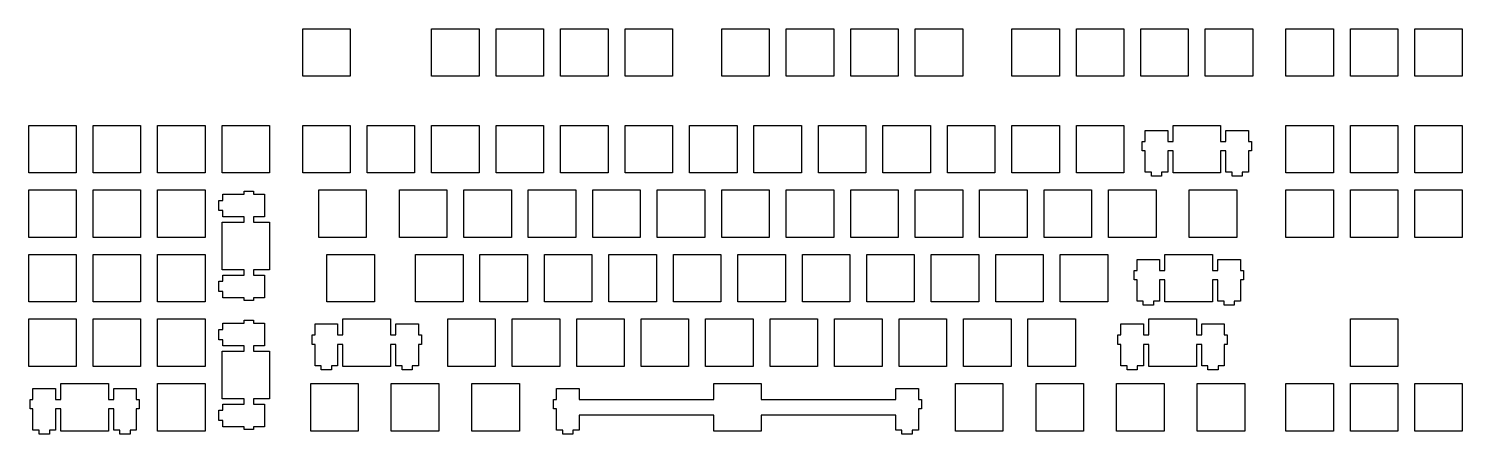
# Model space of a CAD drawing. Header units: millimetres. Extents: x 10 to 433, y 9 to 128.
import ezdxf

# ---------------------------------------------------------------- set-up
doc = ezdxf.new("R2010")
doc.units = ezdxf.units.MM
doc.layers.get('0').update_dxf_attribs({"linetype": 'CONTINUOUS'})

msp = doc.modelspace()

# ---------------------------------------------------------------- linework, layer by layer
for points in [[(104.79, 114.31), (90.79, 114.31), (90.79, 128.31), (104.79, 128.31)], [(142.79, 128.31), (142.79, 114.31), (128.79, 114.31), (128.79, 128.31)], [(161.79, 128.31), (161.79, 114.31), (147.79, 114.31), (147.79, 128.31)], [(180.79, 128.31), (180.79, 114.31), (166.79, 114.31), (166.79, 128.31)], [(199.79, 128.31), (199.79, 114.31), (185.79, 114.31), (185.79, 128.31)], [(228.29, 128.31), (228.29, 114.31), (214.29, 114.31), (214.29, 128.31)], [(247.29, 128.31), (247.29, 114.31), (233.29, 114.31), (233.29, 128.31)], [(266.29, 114.31), (252.29, 114.31), (252.29, 128.31), (266.29, 128.31)], [(285.29, 128.31), (285.29, 114.31), (271.29, 114.31), (271.29, 128.31)], [(313.79, 128.31), (313.79, 114.31), (299.79, 114.31), (299.79, 128.31)], [(332.79, 128.31), (332.79, 114.31), (318.79, 114.31), (318.79, 128.31)], [(351.79, 128.31), (351.79, 114.31), (337.79, 114.31), (337.79, 128.31)], [(370.79, 128.31), (370.79, 114.31), (356.79, 114.31), (356.79, 128.31)], [(394.54, 128.31), (394.54, 114.31), (380.54, 114.31), (380.54, 128.31)], [(413.54, 128.31), (413.54, 114.31), (399.54, 114.31), (399.54, 128.31)], [(432.54, 128.31), (432.54, 114.31), (418.54, 114.31), (418.54, 128.31)], [(24.04, 99.81), (24.04, 85.81), (10.04, 85.81), (10.04, 99.81)], [(43.04, 99.81), (43.04, 85.81), (29.04, 85.81), (29.04, 99.81)], [(62.04, 99.81), (62.04, 85.81), (48.04, 85.81), (48.04, 99.81)], [(81.04, 99.81), (81.04, 85.81), (67.04, 85.81), (67.04, 99.81)], [(104.79, 99.81), (104.79, 85.81), (90.79, 85.81), (90.79, 99.81)], [(123.79, 99.81), (123.79, 85.81), (109.79, 85.81), (109.79, 99.81)], [(142.79, 99.81), (142.79, 85.81), (128.79, 85.81), (128.79, 99.81)], [(161.79, 85.81), (147.79, 85.81), (147.79, 99.81), (161.79, 99.81)], [(180.79, 85.81), (166.79, 85.81), (166.79, 99.81), (180.79, 99.81)], [(199.79, 99.81), (199.79, 85.81), (185.79, 85.81), (185.79, 99.81)], [(218.79, 85.81), (204.79, 85.81), (204.79, 99.81), (218.79, 99.81)], [(237.79, 85.81), (223.79, 85.81), (223.79, 99.81), (237.79, 99.81)], [(256.79, 99.81), (256.79, 85.81), (242.79, 85.81), (242.79, 99.81)], [(275.79, 85.81), (261.79, 85.81), (261.79, 99.81), (275.79, 99.81)], [(294.79, 99.81), (294.79, 85.81), (280.79, 85.81), (280.79, 99.81)], [(313.79, 85.81), (299.79, 85.81), (299.79, 99.81), (313.79, 99.81)], [(332.79, 99.81), (332.79, 85.81), (318.79, 85.81), (318.79, 99.81)], [(343.89, 86.04), (343.89, 84.84), (340.89, 84.84), (340.89, 86.04), (339.06, 86.04), (339.06, 92.31), (338.19, 92.31), (338.19, 95.11), (339.06, 95.11), (339.06, 98.34), (345.71, 98.34), (345.71, 95.11), (347.29, 95.11), (347.29, 99.81), (361.29, 99.81), (361.29, 95.11), (362.86, 95.11), (362.86, 98.34), (369.51, 98.34), (369.51, 95.11), (370.39, 95.11), (370.39, 92.31), (369.51, 92.31), (369.51, 86.04), (367.69, 86.04), (367.69, 84.84), (364.69, 84.84), (364.69, 86.04), (362.86, 86.04), (362.86, 92.31), (361.29, 92.31), (361.29, 85.81), (347.29, 85.81), (347.29, 92.31), (345.71, 92.31), (345.71, 86.04)], [(394.54, 85.81), (380.54, 85.81), (380.54, 99.81), (394.54, 99.81)], [(413.54, 85.81), (399.54, 85.81), (399.54, 99.81), (413.54, 99.81)], [(432.54, 85.81), (418.54, 85.81), (418.54, 99.81), (432.54, 99.81)], [(24.04, 80.81), (24.04, 66.81), (10.04, 66.81), (10.04, 80.81)], [(43.04, 80.81), (43.04, 66.81), (29.04, 66.81), (29.04, 80.81)], [(62.04, 80.81), (62.04, 66.81), (48.04, 66.81), (48.04, 80.81)], [(67.27, 74.71), (66.07, 74.71), (66.07, 77.71), (67.27, 77.71), (67.27, 79.53), (73.54, 79.53), (73.54, 80.41), (76.34, 80.41), (76.34, 79.53), (79.57, 79.53), (79.57, 72.88), (76.34, 72.88), (76.34, 71.31), (81.04, 71.31), (81.04, 57.31), (76.34, 57.31), (76.34, 55.73), (79.57, 55.73), (79.57, 49.08), (76.34, 49.08), (76.34, 48.21), (73.54, 48.21), (73.54, 49.08), (67.27, 49.08), (67.27, 50.91), (66.07, 50.91), (66.07, 53.91), (67.27, 53.91), (67.27, 55.73), (73.54, 55.73), (73.54, 57.31), (67.04, 57.31), (67.04, 71.31), (73.54, 71.31), (73.54, 72.88), (67.27, 72.88)], [(109.54, 80.81), (109.54, 66.81), (95.54, 66.81), (95.54, 80.81)], [(133.29, 80.81), (133.29, 66.81), (119.29, 66.81), (119.29, 80.81)], [(152.29, 80.81), (152.29, 66.81), (138.29, 66.81), (138.29, 80.81)], [(171.29, 80.81), (171.29, 66.81), (157.29, 66.81), (157.29, 80.81)], [(190.29, 80.81), (190.29, 66.81), (176.29, 66.81), (176.29, 80.81)], [(209.29, 80.81), (209.29, 66.81), (195.29, 66.81), (195.29, 80.81)], [(228.29, 66.81), (214.29, 66.81), (214.29, 80.81), (228.29, 80.81)], [(247.29, 66.81), (233.29, 66.81), (233.29, 80.81), (247.29, 80.81)], [(266.29, 66.81), (252.29, 66.81), (252.29, 80.81), (266.29, 80.81)], [(285.29, 66.81), (271.29, 66.81), (271.29, 80.81), (285.29, 80.81)], [(304.29, 66.81), (290.29, 66.81), (290.29, 80.81), (304.29, 80.81)], [(323.29, 66.81), (309.29, 66.81), (309.29, 80.81), (323.29, 80.81)], [(342.29, 66.81), (328.29, 66.81), (328.29, 80.81), (342.29, 80.81)], [(366.04, 66.81), (352.04, 66.81), (352.04, 80.81), (366.04, 80.81)], [(394.54, 66.81), (380.54, 66.81), (380.54, 80.81), (394.54, 80.81)], [(413.54, 66.81), (399.54, 66.81), (399.54, 80.81), (413.54, 80.81)], [(432.54, 66.81), (418.54, 66.81), (418.54, 80.81), (432.54, 80.81)], [(24.04, 61.81), (24.04, 47.81), (10.04, 47.81), (10.04, 61.81)], [(43.04, 61.81), (43.04, 47.81), (29.04, 47.81), (29.04, 61.81)], [(62.04, 47.81), (48.04, 47.81), (48.04, 61.81), (62.04, 61.81)], [(111.91, 47.81), (97.91, 47.81), (97.91, 61.81), (111.91, 61.81)], [(138.04, 61.81), (138.04, 47.81), (124.04, 47.81), (124.04, 61.81)], [(143.04, 61.81), (157.04, 61.81), (157.04, 47.81), (143.04, 47.81)], [(176.04, 61.81), (176.04, 47.81), (162.04, 47.81), (162.04, 61.81)], [(195.04, 61.81), (195.04, 47.81), (181.04, 47.81), (181.04, 61.81)], [(214.04, 61.81), (214.04, 47.81), (200.04, 47.81), (200.04, 61.81)], [(233.04, 61.81), (233.04, 47.81), (219.04, 47.81), (219.04, 61.81)], [(252.04, 61.81), (252.04, 47.81), (238.04, 47.81), (238.04, 61.81)], [(271.04, 61.81), (271.04, 47.81), (257.04, 47.81), (257.04, 61.81)], [(290.04, 61.81), (290.04, 47.81), (276.04, 47.81), (276.04, 61.81)], [(309.04, 61.81), (309.04, 47.81), (295.04, 47.81), (295.04, 61.81)], [(328.04, 61.81), (328.04, 47.81), (314.04, 47.81), (314.04, 61.81)], [(365.31, 46.84), (362.31, 46.84), (362.31, 48.04), (360.49, 48.04), (360.49, 54.31), (358.91, 54.31), (358.91, 47.81), (344.91, 47.81), (344.91, 54.31), (343.34, 54.31), (343.34, 48.04), (341.51, 48.04), (341.51, 46.84), (338.51, 46.84), (338.51, 48.04), (336.69, 48.04), (336.69, 54.31), (335.81, 54.31), (335.81, 57.11), (336.69, 57.11), (336.69, 60.34), (343.34, 60.34), (343.34, 57.11), (344.91, 57.11), (344.91, 61.81), (358.91, 61.81), (358.91, 57.11), (360.49, 57.11), (360.49, 60.34), (367.14, 60.34), (367.14, 57.11), (368.01, 57.11), (368.01, 54.31), (367.14, 54.31), (367.14, 48.04), (365.31, 48.04)], [(24.04, 42.81), (24.04, 28.81), (10.04, 28.81), (10.04, 42.81)], [(43.04, 42.81), (43.04, 28.81), (29.04, 28.81), (29.04, 42.81)], [(62.04, 42.81), (62.04, 28.81), (48.04, 28.81), (48.04, 42.81)], [(67.27, 36.71), (66.07, 36.71), (66.07, 39.71), (67.27, 39.71), (67.27, 41.53), (73.54, 41.53), (73.54, 42.41), (76.34, 42.41), (76.34, 41.53), (79.57, 41.53), (79.57, 34.88), (76.34, 34.88), (76.34, 33.31), (81.04, 33.31), (81.04, 19.31), (76.34, 19.31), (76.34, 17.73), (79.57, 17.73), (79.57, 11.08), (76.34, 11.08), (76.34, 10.21), (73.54, 10.21), (73.54, 11.08), (67.27, 11.08), (67.27, 12.91), (66.07, 12.91), (66.07, 15.91), (67.27, 15.91), (67.27, 17.73), (73.54, 17.73), (73.54, 19.31), (67.04, 19.31), (67.04, 33.31), (73.54, 33.31), (73.54, 34.88), (67.27, 34.88)], [(99.26, 29.04), (99.26, 27.84), (96.26, 27.84), (96.26, 29.04), (94.44, 29.04), (94.44, 35.31), (93.56, 35.31), (93.56, 38.11), (94.44, 38.11), (94.44, 41.34), (101.09, 41.34), (101.09, 38.11), (102.66, 38.11), (102.66, 42.81), (116.66, 42.81), (116.66, 38.11), (118.24, 38.11), (118.24, 41.34), (124.89, 41.34), (124.89, 38.11), (125.76, 38.11), (125.76, 35.31), (124.89, 35.31), (124.89, 29.04), (123.06, 29.04), (123.06, 27.84), (120.06, 27.84), (120.06, 29.04), (118.24, 29.04), (118.24, 35.31), (116.66, 35.31), (116.66, 28.81), (102.66, 28.81), (102.66, 35.31), (101.09, 35.31), (101.09, 29.04)], [(147.54, 42.81), (147.54, 28.81), (133.54, 28.81), (133.54, 42.81)], [(166.54, 28.81), (152.54, 28.81), (152.54, 42.81), (166.54, 42.81)], [(185.54, 42.81), (185.54, 28.81), (171.54, 28.81), (171.54, 42.81)], [(204.54, 42.81), (204.54, 28.81), (190.54, 28.81), (190.54, 42.81)], [(223.54, 42.81), (223.54, 28.81), (209.54, 28.81), (209.54, 42.81)], [(242.54, 42.81), (242.54, 28.81), (228.54, 28.81), (228.54, 42.81)], [(261.54, 28.81), (247.54, 28.81), (247.54, 42.81), (261.54, 42.81)], [(280.54, 28.81), (266.54, 28.81), (266.54, 42.81), (280.54, 42.81)], [(299.54, 28.81), (285.54, 28.81), (285.54, 42.81), (299.54, 42.81)], [(318.54, 42.81), (318.54, 28.81), (304.54, 28.81), (304.54, 42.81)], [(336.76, 29.04), (336.76, 27.84), (333.76, 27.84), (333.76, 29.04), (331.94, 29.04), (331.94, 35.31), (331.06, 35.31), (331.06, 38.11), (331.94, 38.11), (331.94, 41.34), (338.59, 41.34), (338.59, 38.11), (340.16, 38.11), (340.16, 42.81), (354.16, 42.81), (354.16, 38.11), (355.74, 38.11), (355.74, 41.34), (362.39, 41.34), (362.39, 38.11), (363.26, 38.11), (363.26, 35.31), (362.39, 35.31), (362.39, 29.04), (360.56, 29.04), (360.56, 27.84), (357.56, 27.84), (357.56, 29.04), (355.74, 29.04), (355.74, 35.31), (354.16, 35.31), (354.16, 28.81), (340.16, 28.81), (340.16, 35.31), (338.59, 35.31), (338.59, 29.04)], [(413.54, 42.81), (413.54, 28.81), (399.54, 28.81), (399.54, 42.81)], [(16.14, 10.04), (16.14, 8.84), (13.14, 8.84), (13.14, 10.04), (11.31, 10.04), (11.31, 16.31), (10.44, 16.31), (10.44, 19.11), (11.31, 19.11), (11.31, 22.34), (17.96, 22.34), (17.96, 19.11), (19.54, 19.11), (19.54, 23.81), (33.54, 23.81), (33.54, 19.11), (35.11, 19.11), (35.11, 22.34), (41.76, 22.34), (41.76, 19.11), (42.64, 19.11), (42.64, 16.31), (41.76, 16.31), (41.76, 10.04), (39.94, 10.04), (39.94, 8.84), (36.94, 8.84), (36.94, 10.04), (35.11, 10.04), (35.11, 16.31), (33.54, 16.31), (33.54, 9.81), (19.54, 9.81), (19.54, 16.31), (17.96, 16.31), (17.96, 10.04)], [(62.04, 23.81), (62.04, 9.81), (48.04, 9.81), (48.04, 23.81)], [(107.16, 23.81), (107.16, 9.81), (93.16, 9.81), (93.16, 23.81)], [(130.91, 23.81), (130.91, 9.81), (116.91, 9.81), (116.91, 23.81)], [(154.66, 23.81), (154.66, 9.81), (140.66, 9.81), (140.66, 23.81)], [(170.41, 10.04), (170.41, 8.84), (167.41, 8.84), (167.41, 10.04), (165.59, 10.04), (165.59, 16.31), (164.69, 16.31), (164.69, 19.11), (165.59, 19.11), (165.59, 22.34), (172.24, 22.34), (172.24, 19.11), (211.91, 19.11), (211.91, 23.81), (225.91, 23.81), (225.91, 19.11), (265.59, 19.11), (265.59, 22.34), (272.24, 22.34), (272.24, 19.11), (273.14, 19.11), (273.14, 16.31), (272.24, 16.31), (272.24, 10.04), (270.41, 10.04), (270.41, 8.84), (267.41, 8.84), (267.41, 10.04), (265.59, 10.04), (265.59, 14.51), (225.91, 14.51), (225.91, 9.81), (211.91, 9.81), (211.91, 14.51), (172.24, 14.51), (172.24, 10.04)], [(297.16, 23.81), (297.16, 9.81), (283.16, 9.81), (283.16, 23.81)], [(320.91, 23.81), (320.91, 9.81), (306.91, 9.81), (306.91, 23.81)], [(344.66, 23.81), (344.66, 9.81), (330.66, 9.81), (330.66, 23.81)], [(368.41, 23.81), (368.41, 9.81), (354.41, 9.81), (354.41, 23.81)], [(394.54, 23.81), (394.54, 9.81), (380.54, 9.81), (380.54, 23.81)], [(413.54, 23.81), (413.54, 9.81), (399.54, 9.81), (399.54, 23.81)], [(432.54, 23.81), (432.54, 9.81), (418.54, 9.81), (418.54, 23.81)]]:
    msp.add_lwpolyline(points, close=True)

doc.saveas('drawing.dxf')
